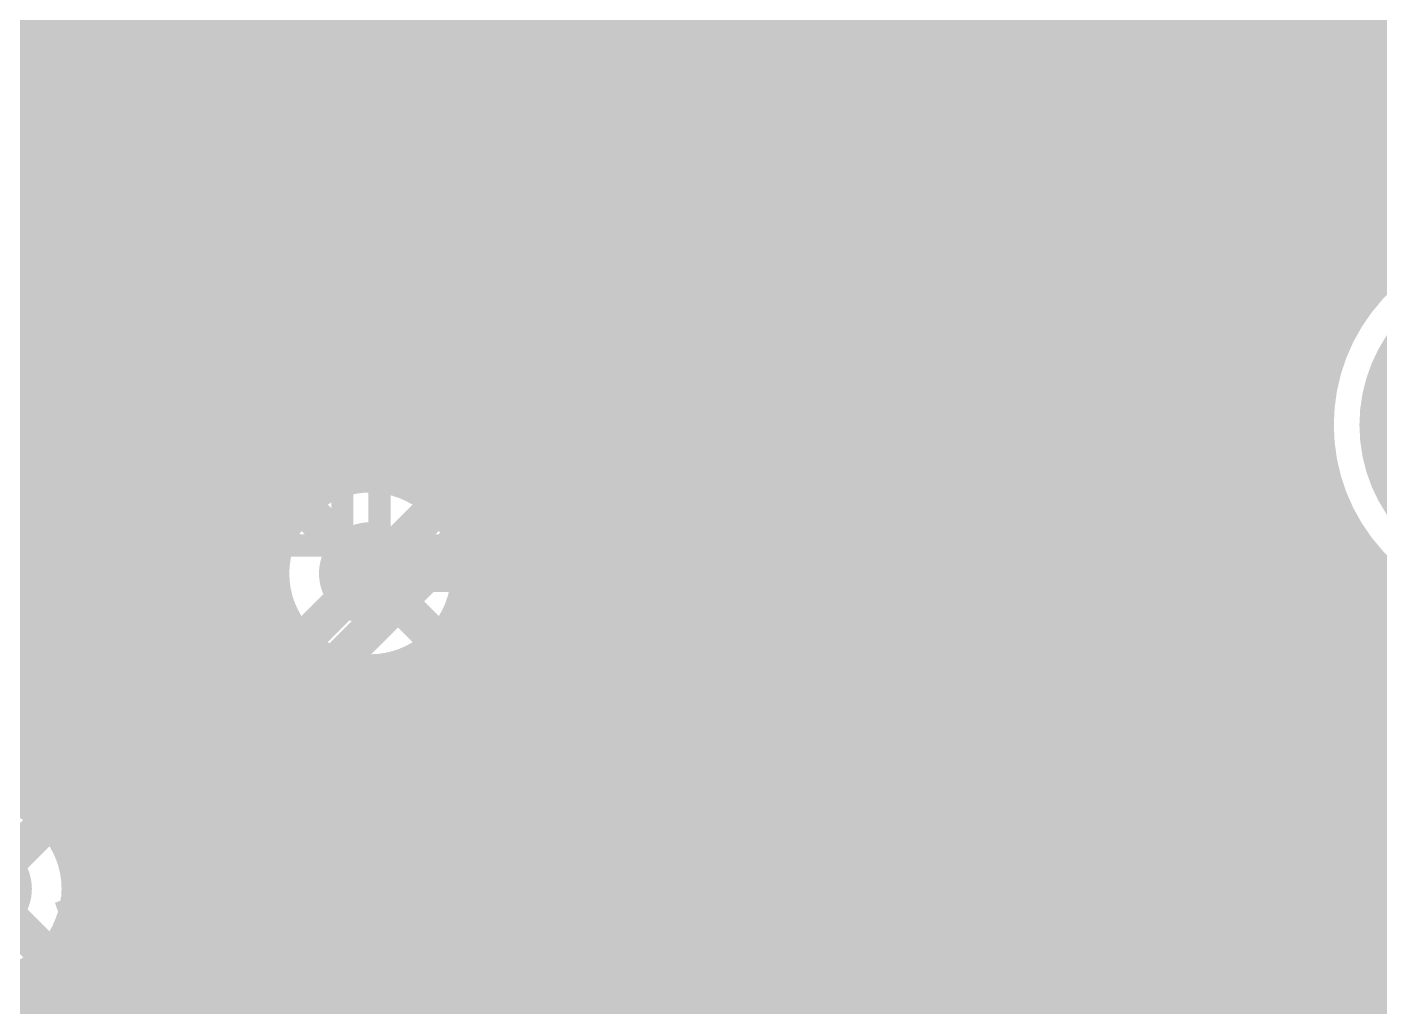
# Model space of a CAD drawing. Extents: x -5 to 112, y -62 to 71.
# Drawn here: x 43.12 to 52.38, y 48.09 to 54.79 of the extents above; entities that cross this region are included whole.
import ezdxf

# ---------------------------------------------------------------- set-up
doc = ezdxf.new("R2010")
doc.units = 0
doc.header["$MEASUREMENT"] = 0
doc.layers.get('0').update_dxf_attribs({"linetype": 'CONTINUOUS'})
for name, color, linetype in [('25-336-0_BOT', 7, 'CONTINUOUS'), ('25-336-0_DRD', 7, 'CONTINUOUS'), ('25-336-0_DRL', 2, 'CONTINUOUS'), ('25-336-0_IN1', 4, 'CONTINUOUS'), ('25-336-0_IN2', 3, 'CONTINUOUS'), ('25-336-0_SMB', 5, 'CONTINUOUS'), ('25-336-0_SMT', 10, 'CONTINUOUS'), ('25-336-0_SPT', 14, 'CONTINUOUS'), ('25-336-0_SST', 9, 'CONTINUOUS'), ('25-336-0_TOP', 12, 'CONTINUOUS'), ('THRUHOLE_TAP', 8, 'CONTINUOUS')]:
    doc.layers.add(name, color=color, linetype=linetype)

# ---------------------------------------------------------------- blocks, each defined once
blk = doc.blocks.new('ROUND_33')
at = {"const_width": 1.09982}
blk.add_lwpolyline([(-0.54991, 0, 1), (0.54991, 0, 1)], format="xyb", close=True, dxfattribs=at)
blk = doc.blocks.new('ROUND_11')
at = {"const_width": 0.35052}
blk.add_lwpolyline([(-0.17526, 0, 1), (0.17526, 0, 1)], format="xyb", close=True, dxfattribs=at)
blk = doc.blocks.new('ROUND_81')
at = {"const_width": 0.10033}
blk.add_lwpolyline([(-0.050164, 0, 1), (0.050164, 0, 1)], format="xyb", close=True, dxfattribs=at)
blk = doc.blocks.new('ROUND_82')
at = {"const_width": 0.10033}
blk.add_lwpolyline([(-0.050164, 0, 1), (0.050164, 0, 1)], format="xyb", close=True, dxfattribs=at)
blk = doc.blocks.new('ROUND_65')
at = {"const_width": 0.35052}
blk.add_lwpolyline([(-0.17526, 0, 1), (0.17526, 0, 1)], format="xyb", close=True, dxfattribs=at)
blk = doc.blocks.new('ROUND_68')
at = {"const_width": 0.35052}
blk.add_lwpolyline([(-0.17526, 0, 1), (0.17526, 0, 1)], format="xyb", close=True, dxfattribs=at)
blk = doc.blocks.new('RECTANGLE_2')
blk.add_solid([(0.4826, 0.4064), (0.4826, -0.4064), (-0.4826, 0.4064), (-0.4826, -0.4064)])
blk = doc.blocks.new('RECTANGLE_50')
blk.add_solid([(0.17526, 0.508), (0.17526, -0.508), (-0.17526, 0.508), (-0.17526, -0.508)])
blk = doc.blocks.new('ROUND_73')
at = {"const_width": 0.10033}
blk.add_lwpolyline([(-0.050164, 0, 1), (0.050164, 0, 1)], format="xyb", close=True, dxfattribs=at)

msp = doc.modelspace()

# ---------------------------------------------------------------- linework, layer by layer
at = {"layer": '25-336-0_BOT'}
for points, const_width in [([(45.1866, 70.231), (45.1866, 51.67376)], 0.254), ([(45.4152, 70.231), (45.4152, 51.73218)], 0.254), ([(45.6438, 70.231), (45.6438, 51.70932)], 0.254), ([(45.8724, 70.231), (45.8724, 51.59756)], 0.254), ([(46.101, 70.231), (46.101, 51.5112)], 0.254), ([(46.3296, 70.231), (46.3296, 51.5112)], 0.254), ([(46.5582, 70.231), (46.5582, 51.5112)], 0.254), ([(46.7868, 70.231), (46.7868, 51.5112)], 0.254), ([(47.0154, 70.231), (47.0154, 51.5112)], 0.254), ([(47.244, 70.231), (47.244, 51.5112)], 0.254), ([(47.4726, 70.231), (47.4726, 51.5112)], 0.254), ([(47.7012, 70.231), (47.7012, 51.5112)], 0.254), ([(47.9298, 70.231), (47.9298, 51.5112)], 0.254), ([(48.1584, 70.231), (48.1584, 51.5112)], 0.254), ([(48.387, 70.231), (48.387, 51.5112)], 0.254), ([(48.6156, 70.231), (48.6156, 51.5112)], 0.254), ([(48.8442, 70.231), (48.8442, 51.5112)], 0.254), ([(49.0728, 70.231), (49.0728, 51.5112)], 0.254), ([(49.3014, 70.231), (49.3014, 51.5112)], 0.254), ([(49.53, 70.231), (49.53, 51.43246)], 0.254), ([(49.7586, 70.231), (49.7586, 51.21656)], 0.254), ([(49.9872, 70.231), (49.9872, 50.98796)], 0.254), ([(50.2158, 70.231), (50.2158, 50.75936)], 0.254), ([(50.4444, 70.231), (50.4444, 50.53076)], 0.254), ([(52.0446, 70.231), (52.0446, 54.737)], 0.254), ([(50.673, 61.73216), (50.673, 53.213)], 0.254), ([(51.816, 61.52388), (51.816, 54.5084)], 0.254), ([(50.9016, 61.4299), (50.9016, 53.594)], 0.254), ([(51.1302, 61.31814), (51.1302, 53.8226)], 0.254), ([(51.3588, 61.29782), (51.3588, 54.0512)], 0.254), ([(51.5874, 61.35624), (51.5874, 54.2798)], 0.254), ([(44.958, 57.33288), (44.958, 51.50612)], 0.254), ([(44.7294, 57.16524), (44.7294, 46.3042)], 0.254), ([(44.2722, 57.0865), (44.2722, 46.3042)], 0.254), ([(44.5008, 57.10682), (44.5008, 46.3042)], 0.254), ([(44.0436, 56.8579), (44.0436, 46.3042)], 0.254), ([(43.815, 56.6293), (43.815, 46.3042)], 0.254), ([(43.5864, 56.4007), (43.5864, 46.3042)], 0.254), ([(43.3578, 56.1721), (43.3578, 49.28108)], 0.254), ([(43.2562, 56.0705), (43.2562, 49.39792)], 0.254), ([(52.17668, 54.864), (43.2562, 54.864)], 0.254), ([(52.11318, 54.80558), (50.85588, 53.55082)], 0.254), ([(51.94046, 54.6354), (43.2562, 54.6354)], 0.254), ([(60.325, 54.356), (52.578, 54.356), (51.308, 53.086), (51.308, 50.165), (52.4002, 49.0728), (52.4002, 44.3738)], 0.635), ([(51.71186, 54.4068), (43.2562, 54.4068)], 0.254), ([(51.48326, 54.1782), (43.2562, 54.1782)], 0.254), ([(51.25466, 53.9496), (43.2562, 53.9496)], 0.254), ([(51.02606, 53.721), (43.2562, 53.721)], 0.254), ([(52.8447, 53.7083), (51.9557, 52.81676)], 0.254), ([(50.80254, 53.4924), (43.2562, 53.4924)], 0.254), ([(52.5018, 53.36286), (52.5018, 53.22824)], 0.254), ([(50.6857, 53.2638), (43.2562, 53.2638)], 0.254), ([(52.5526, 53.2638), (52.4002, 53.2638)], 0.254), ([(50.6603, 53.086), (50.6603, 50.31486)], 0.254), ([(52.2732, 53.13426), (52.2732, 53.0225)], 0.254), ([(50.6603, 53.0352), (43.2562, 53.0352)], 0.254), ([(52.28336, 53.0352), (52.1716, 53.0352)], 0.254), ([(52.0446, 52.90566), (52.0446, 52.67452)], 0.254), ([(50.6603, 52.8066), (43.2562, 52.8066)], 0.254), ([(51.9557, 52.81676), (51.9557, 52.42814)], 0.254), ([(52.11318, 52.8066), (51.9557, 52.8066)], 0.254), ([(50.6603, 52.578), (43.2562, 52.578)], 0.254), ([(52.00396, 52.578), (51.9557, 52.578)], 0.254), ([(50.6603, 52.3494), (43.2562, 52.3494)], 0.254), ([(50.6603, 52.1208), (43.2562, 52.1208)], 0.254), ([(50.6603, 51.8922), (43.2562, 51.8922)], 0.254), ([(45.16374, 51.6636), (43.2562, 51.6636)], 0.254), ([(50.6603, 51.6636), (45.76572, 51.6636)], 0.254), ([(51.9557, 51.71186), (51.9557, 50.4317)], 0.254), ([(49.276, 51.5112), (45.96892, 51.5112)], 0.254), ([(44.90212, 51.435), (43.2562, 51.435)], 0.254), ([(50.6603, 51.435), (49.52746, 51.435)], 0.254), ([(52.0573, 51.435), (51.9557, 51.435)], 0.254), ([(52.0446, 51.46294), (52.0446, 50.3428)], 0.254), ([(49.60366, 51.37404), (50.6603, 50.31486)], 0.254), ([(44.80306, 51.2064), (43.2562, 51.2064)], 0.254), ([(50.6603, 51.2064), (49.76876, 51.2064)], 0.254), ([(52.19954, 51.2064), (51.9557, 51.2064)], 0.254), ([(52.2732, 51.1175), (52.2732, 50.1142)], 0.254), ([(50.8762, 41.1988), (50.8762, 49.4538), (49.276, 51.054), (45.466, 51.054)], 0.254), ([(44.79036, 50.9778), (43.2562, 50.9778)], 0.254), ([(50.6603, 50.9778), (49.99736, 50.9778)], 0.254), ([(52.41544, 50.9778), (51.9557, 50.9778)], 0.254), ([(52.5018, 50.91176), (52.5018, 49.8856)], 0.254), ([(44.85894, 50.7492), (43.2562, 50.7492)], 0.254), ([(50.6603, 50.7492), (50.22596, 50.7492)], 0.254), ([(52.79136, 50.7492), (51.9557, 50.7492)], 0.254), ([(44.958, 50.60188), (44.958, 46.3042)], 0.254), ([(49.0855, 50.5968), (45.96892, 50.5968)], 0.254), ([(46.101, 50.5968), (46.101, 46.3042)], 0.254), ([(46.3296, 50.5968), (46.3296, 46.3042)], 0.254), ([(46.5582, 50.5968), (46.5582, 46.3042)], 0.254), ([(46.7868, 50.5968), (46.7868, 46.3042)], 0.254), ([(47.0154, 50.5968), (47.0154, 46.3042)], 0.254), ([(47.244, 50.5968), (47.244, 46.3042)], 0.254), ([(47.4726, 50.5968), (47.4726, 46.3042)], 0.254), ([(47.7012, 50.5968), (47.7012, 46.3042)], 0.254), ([(47.9298, 50.5968), (47.9298, 46.3042)], 0.254), ([(48.1584, 50.5968), (48.1584, 46.3042)], 0.254), ([(48.387, 50.5968), (48.387, 46.22546)], 0.254), ([(48.6156, 50.5968), (48.6156, 46.00956)], 0.254), ([(48.8442, 50.5968), (48.8442, 45.78096)], 0.254), ([(49.0728, 50.5968), (49.0728, 45.55236)], 0.254), ([(49.0855, 50.5968), (50.419, 49.2633)], 0.254), ([(45.04436, 50.5206), (43.2562, 50.5206)], 0.254), ([(45.8724, 50.5079), (45.8724, 46.3042)], 0.254), ([(49.1617, 50.5206), (45.88764, 50.5206)], 0.254), ([(50.6603, 50.5206), (50.45456, 50.5206)], 0.254), ([(89.27592, 50.5206), (51.9557, 50.5206)], 0.254), ([(45.1866, 50.43424), (45.1866, 46.3042)], 0.254), ([(45.4152, 50.37582), (45.4152, 46.3042)], 0.254), ([(45.6438, 50.39614), (45.6438, 46.3042)], 0.254), ([(49.3014, 50.3809), (49.3014, 45.32376)], 0.254), ([(51.9557, 50.4317), (52.84978, 49.53762)], 0.254), ([(49.3903, 50.292), (43.2562, 50.292)], 0.254), ([(89.24544, 50.292), (52.0954, 50.292)], 0.254), ([(49.53, 50.1523), (49.53, 45.09516)], 0.254), ([(49.6189, 50.0634), (43.2562, 50.0634)], 0.254), ([(89.25052, 50.0634), (52.324, 50.0634)], 0.254), ([(49.7586, 49.9237), (49.7586, 44.99356)], 0.254), ([(49.8475, 49.8348), (43.2562, 49.8348)], 0.254), ([(49.9872, 49.6951), (49.9872, 44.91736)], 0.254), ([(50.0761, 49.6062), (43.2562, 49.6062)], 0.254), ([(50.2158, 49.4665), (50.2158, 44.70908)], 0.254), ([(50.3047, 49.3776), (43.27652, 49.3776)], 0.254), ([(50.419, 49.2633), (50.419, 41.70172)], 0.254), ([(51.3334, 49.22266), (51.3334, 41.70172)], 0.254), ([(51.3334, 49.22266), (51.7525, 48.80356)], 0.254), ([(51.3588, 49.19726), (51.3588, 41.67632)], 0.254), ([(50.419, 49.149), (43.42892, 49.149)], 0.254), ([(51.40706, 49.149), (51.3334, 49.149)], 0.254), ([(50.419, 48.9204), (43.47718, 48.9204)], 0.254), ([(51.63566, 48.9204), (51.3334, 48.9204)], 0.254), ([(51.5874, 48.96866), (51.5874, 30.50794)], 0.254), ([(51.7525, 48.80356), (51.7525, 44.57954)], 0.254), ([(50.419, 48.6918), (43.4467, 48.6918)], 0.254), ([(51.7525, 48.6918), (51.3334, 48.6918)], 0.254), ([(50.419, 48.4632), (43.32478, 48.4632)], 0.254), ([(43.3578, 48.50638), (43.3578, 46.3042)], 0.254), ([(51.7525, 48.4632), (51.3334, 48.4632)], 0.254), ([(50.419, 48.2346), (42.95902, 48.2346)], 0.254), ([(43.1292, 48.30064), (43.1292, 46.26864)], 0.254), ([(51.7525, 48.2346), (51.3334, 48.2346)], 0.254), ([(50.419, 48.006), (34.7472, 48.006)], 0.254), ([(51.7525, 48.006), (51.3334, 48.006)], 0.254)]:
    msp.add_lwpolyline(points, dxfattribs=dict(at, const_width=const_width))
at = {"layer": '25-336-0_BOT', "const_width": 0.254}
for points in [[(52.578, 55.0037, 0.1989129), (52.12001, 54.81399)], [(50.8508, 53.5432, 0.1989124), (50.66142, 53.086)], [(50.8508, 53.5432, 0.1989124), (50.66142, 53.086)], [(53.34, 53.50002, 0.3418643), (51.9557, 52.42814)], [(45.466, 51.73472, 0.4142136), (44.78528, 51.054)], [(45.96892, 51.5112, 0.2113087), (45.466, 51.73368)], [(51.9557, 51.71186, 0.3418639), (53.34, 50.63998)], [(49.59858, 51.37658, 0.1989124), (49.276, 51.5102)], [(49.59858, 51.37658, 0.1989124), (49.276, 51.5102)], [(44.78528, 51.054, 0.4142136), (45.466, 50.37328)], [(45.466, 50.37328, 0.2113081), (45.96969, 50.5961)], [(43.47972, 48.895, 0.2113087), (43.2569, 49.39869)], [(42.799, 48.21428, 0.4142136), (43.47972, 48.895)]]:
    msp.add_lwpolyline(points, format="xyb", dxfattribs=at)
at = {"layer": '25-336-0_DRD', "const_width": 0.254}
for points in [[(46.736, 52.324), (44.196, 49.784)], [(46.736, 49.784), (44.196, 52.324)], [(46.228, 51.435), (43.688, 48.895)], [(46.228, 48.895), (43.688, 51.435)], [(46.228, 51.435), (43.688, 48.895)], [(46.228, 48.895), (43.688, 51.435)], [(44.069, 50.165), (41.529, 47.625)], [(44.069, 47.625), (41.529, 50.165)]]:
    msp.add_lwpolyline(points, dxfattribs=at)
at = {"layer": '25-336-0_IN1', "const_width": 0.254}
for points in [[(43.1546, 69.85), (43.1546, 49.47412)], [(43.3832, 69.85), (43.3832, 49.24298)], [(43.6118, 69.85), (43.6118, 39.51478)], [(45.212, 69.85), (45.212, 51.68392)], [(45.4406, 69.85), (45.4406, 51.73218)], [(45.6692, 69.85), (45.6692, 51.7017)], [(45.8978, 69.85), (45.8978, 51.57978)], [(46.1264, 69.85), (46.1264, 51.21402)], [(46.355, 69.85), (46.355, 40.1193)], [(46.5836, 69.85), (46.5836, 34.42208)], [(46.8122, 69.85), (46.8122, 34.28492)], [(47.0408, 69.85), (47.0408, 28.067)], [(47.2694, 69.85), (47.2694, 28.067)], [(47.498, 69.85), (47.498, 28.067)], [(47.7266, 69.85), (47.7266, 28.067)], [(47.9552, 69.85), (47.9552, 28.067)], [(48.1838, 69.85), (48.1838, 28.067)], [(48.4124, 69.85), (48.4124, 28.067)], [(48.641, 69.85), (48.641, 28.067)], [(48.8696, 69.85), (48.8696, 28.067)], [(49.0982, 69.85), (49.0982, 44.70908)], [(49.3268, 69.85), (49.3268, 44.91736)], [(49.5554, 69.85), (49.5554, 44.99356)], [(49.784, 69.85), (49.784, 44.99102)], [(50.0126, 69.85), (50.0126, 44.90212)], [(50.2412, 69.85), (50.2412, 44.67098)], [(50.4698, 69.85), (50.4698, 41.74236)], [(52.07, 69.85), (52.07, 52.72786)], [(52.2986, 69.85), (52.2986, 53.05044)], [(50.6984, 61.67374), (50.6984, 41.85412)], [(51.8414, 61.55436), (51.8414, 44.75988)], [(50.927, 61.41212), (50.927, 41.87698)], [(51.1556, 61.31306), (51.1556, 41.81856)], [(51.3842, 61.30036), (51.3842, 41.65092)], [(51.6128, 61.36894), (51.6128, 30.50032)], [(43.8404, 57.48274), (43.8404, 39.53002)], [(44.9834, 57.36336), (44.9834, 51.53152)], [(44.069, 57.22112), (44.069, 39.50716)], [(44.7548, 57.17794), (44.7548, 44.9707)], [(44.2976, 57.12206), (44.2976, 44.48302)], [(44.5262, 57.10936), (44.5262, 44.84878)], [(59.87288, 54.864), (31.3182, 54.864)], [(59.70524, 54.6354), (31.3182, 54.6354)], [(59.64682, 54.4068), (39.88308, 54.4068)], [(59.66714, 54.1782), (40.09136, 54.1782)], [(59.7789, 53.9496), (40.16756, 53.9496)], [(60.08116, 53.721), (40.16502, 53.721)], [(53.19268, 53.4924), (40.07612, 53.4924)], [(52.5526, 53.2638), (39.84498, 53.2638)], [(52.28336, 53.0352), (34.05378, 53.0352)], [(52.11318, 52.8066), (33.68802, 52.8066)], [(52.00396, 52.578), (31.3182, 52.578)], [(51.93792, 52.3494), (31.3182, 52.3494)], [(51.90998, 52.1208), (31.3182, 52.1208)], [(51.92014, 51.8922), (31.3182, 51.8922)], [(45.16374, 51.6636), (31.3182, 51.6636)], [(51.9684, 51.6636), (45.76572, 51.6636)], [(44.90212, 51.435), (31.3182, 51.435)], [(52.0573, 51.435), (46.02988, 51.435)], [(52.07, 51.41214), (52.07, 44.96816)], [(44.80306, 51.2064), (33.69564, 51.2064)], [(52.19954, 51.2064), (46.12894, 51.2064)], [(52.2986, 51.08956), (52.2986, 45.04436)], [(44.79036, 50.9778), (33.88106, 50.9778)], [(52.41544, 50.9778), (46.14164, 50.9778)], [(46.1264, 50.89144), (46.1264, 40.42156)], [(44.85894, 50.7492), (33.94964, 50.7492)], [(52.79136, 50.7492), (46.07306, 50.7492)], [(44.9834, 50.57394), (44.9834, 45.00118)], [(45.04436, 50.5206), (33.93694, 50.5206)], [(89.27592, 50.5206), (45.88764, 50.5206)], [(45.8978, 50.52822), (45.8978, 40.53332)], [(45.212, 50.42408), (45.212, 44.95292)], [(45.4406, 50.37328), (45.4406, 44.80052)], [(45.6692, 50.40376), (45.6692, 40.55618)], [(89.24544, 50.292), (33.83788, 50.292)], [(89.25052, 50.0634), (33.57372, 50.0634)], [(89.28862, 49.8348), (31.3182, 49.8348)], [(61.12002, 49.6062), (31.3182, 49.6062)], [(60.88888, 49.3776), (43.27652, 49.3776)], [(60.79998, 49.149), (43.42892, 49.149)], [(60.7949, 48.9204), (43.47718, 48.9204)], [(60.87364, 48.6918), (43.4467, 48.6918)], [(43.3832, 48.54702), (43.3832, 39.46398)], [(61.07938, 48.4632), (43.32478, 48.4632)], [(65.48628, 48.2346), (42.95902, 48.2346)], [(43.1546, 48.31588), (43.1546, 39.36746)], [(65.53708, 48.006), (31.3182, 48.006)]]:
    msp.add_lwpolyline(points, dxfattribs=at)
for points in [[(53.34, 53.50002, 0.4142136), (51.90998, 52.07)], [(51.90998, 52.07, 0.4142136), (53.34, 50.63998)], [(45.466, 51.73472, 0.4142136), (44.78528, 51.054)], [(46.14672, 51.054, 0.4142136), (45.466, 51.73472)], [(44.78528, 51.054, 0.4142136), (45.466, 50.37328)], [(45.466, 50.37328, 0.4142136), (46.14672, 51.054)], [(43.47972, 48.895, 0.4142136), (42.799, 49.57572)], [(42.799, 48.21428, 0.4142136), (43.47972, 48.895)]]:
    msp.add_lwpolyline(points, format="xyb", dxfattribs=at)
at = {"layer": '25-336-0_IN2', "const_width": 0.254}
for points in [[(43.1546, 69.85), (43.1546, 49.47412)], [(43.3832, 69.85), (43.3832, 49.24298)], [(43.6118, 69.85), (43.6118, 39.51478)], [(45.212, 69.85), (45.212, 51.68392)], [(45.4406, 69.85), (45.4406, 51.73218)], [(45.6692, 69.85), (45.6692, 51.7017)], [(45.8978, 69.85), (45.8978, 51.57978)], [(46.1264, 69.85), (46.1264, 51.21402)], [(46.355, 69.85), (46.355, 40.1193)], [(46.5836, 69.85), (46.5836, 34.42208)], [(46.8122, 69.85), (46.8122, 34.28492)], [(47.0408, 69.85), (47.0408, 28.067)], [(47.2694, 69.85), (47.2694, 28.067)], [(47.498, 69.85), (47.498, 28.067)], [(47.7266, 69.85), (47.7266, 28.067)], [(47.9552, 69.85), (47.9552, 28.067)], [(48.1838, 69.85), (48.1838, 28.067)], [(48.4124, 69.85), (48.4124, 28.067)], [(48.641, 69.85), (48.641, 28.067)], [(48.8696, 69.85), (48.8696, 28.067)], [(49.0982, 69.85), (49.0982, 44.70908)], [(49.3268, 69.85), (49.3268, 44.91736)], [(49.5554, 69.85), (49.5554, 44.99356)], [(49.784, 69.85), (49.784, 44.99102)], [(50.0126, 69.85), (50.0126, 44.90212)], [(50.2412, 69.85), (50.2412, 44.67098)], [(50.4698, 69.85), (50.4698, 41.74236)], [(52.07, 69.85), (52.07, 52.72786)], [(52.2986, 69.85), (52.2986, 53.05044)], [(50.6984, 61.67374), (50.6984, 41.85412)], [(51.8414, 61.55436), (51.8414, 44.75988)], [(50.927, 61.41212), (50.927, 41.87698)], [(51.1556, 61.31306), (51.1556, 41.81856)], [(51.3842, 61.30036), (51.3842, 41.65092)], [(51.6128, 61.36894), (51.6128, 30.50032)], [(43.8404, 57.48274), (43.8404, 39.53002)], [(44.9834, 57.36336), (44.9834, 51.53152)], [(44.069, 57.22112), (44.069, 39.50716)], [(44.7548, 57.17794), (44.7548, 44.9707)], [(44.2976, 57.12206), (44.2976, 44.48302)], [(44.5262, 57.10936), (44.5262, 44.84878)], [(59.87288, 54.864), (28.88488, 54.864)], [(59.70524, 54.6354), (28.62072, 54.6354)], [(59.64682, 54.4068), (39.88308, 54.4068)], [(59.66714, 54.1782), (40.09136, 54.1782)], [(59.7789, 53.9496), (40.16756, 53.9496)], [(60.08116, 53.721), (40.16502, 53.721)], [(53.19268, 53.4924), (40.07612, 53.4924)], [(52.5526, 53.2638), (39.84498, 53.2638)], [(52.28336, 53.0352), (34.05378, 53.0352)], [(52.11318, 52.8066), (33.68802, 52.8066)], [(52.00396, 52.578), (21.39188, 52.578)], [(51.93792, 52.3494), (21.12772, 52.3494)], [(51.90998, 52.1208), (-3.937, 52.1208)], [(51.92014, 51.8922), (-3.937, 51.8922)], [(45.16374, 51.6636), (-3.937, 51.6636)], [(51.9684, 51.6636), (45.76572, 51.6636)], [(44.90212, 51.435), (-3.937, 51.435)], [(52.0573, 51.435), (46.02988, 51.435)], [(52.07, 51.41214), (52.07, 44.96816)], [(44.80306, 51.2064), (33.69564, 51.2064)], [(52.19954, 51.2064), (46.12894, 51.2064)], [(52.2986, 51.08956), (52.2986, 45.04436)], [(44.79036, 50.9778), (33.88106, 50.9778)], [(52.41544, 50.9778), (46.14164, 50.9778)], [(46.1264, 50.89144), (46.1264, 40.42156)], [(44.85894, 50.7492), (33.94964, 50.7492)], [(52.79136, 50.7492), (46.07306, 50.7492)], [(44.9834, 50.57394), (44.9834, 45.00118)], [(45.04436, 50.5206), (33.93694, 50.5206)], [(89.27592, 50.5206), (45.88764, 50.5206)], [(45.8978, 50.52822), (45.8978, 40.53332)], [(45.212, 50.42408), (45.212, 44.95292)], [(45.4406, 50.37328), (45.4406, 44.80052)], [(45.6692, 50.40376), (45.6692, 40.55618)], [(89.24544, 50.292), (33.83788, 50.292)], [(89.25052, 50.0634), (33.57372, 50.0634)], [(89.28862, 49.8348), (-3.937, 49.8348)], [(61.12002, 49.6062), (-3.937, 49.6062)], [(60.88888, 49.3776), (43.27652, 49.3776)], [(60.79998, 49.149), (43.42892, 49.149)], [(60.7949, 48.9204), (43.47718, 48.9204)], [(60.87364, 48.6918), (43.4467, 48.6918)], [(43.3832, 48.54702), (43.3832, 39.46398)], [(61.07938, 48.4632), (43.32478, 48.4632)], [(65.48628, 48.2346), (42.95902, 48.2346)], [(43.1546, 48.31588), (43.1546, 39.36746)], [(65.53708, 48.006), (-3.937, 48.006)]]:
    msp.add_lwpolyline(points, dxfattribs=at)
for points in [[(53.34, 53.50002, 0.4142136), (51.90998, 52.07)], [(51.90998, 52.07, 0.4142136), (53.34, 50.63998)], [(45.466, 51.73472, 0.4142136), (44.78528, 51.054)], [(46.14672, 51.054, 0.4142136), (45.466, 51.73472)], [(44.78528, 51.054, 0.4142136), (45.466, 50.37328)], [(45.466, 50.37328, 0.4142136), (46.14672, 51.054)], [(43.47972, 48.895, 0.4142136), (42.799, 49.57572)], [(42.799, 48.21428, 0.4142136), (43.47972, 48.895)]]:
    msp.add_lwpolyline(points, format="xyb", dxfattribs=at)
at = {"layer": '25-336-0_SST', "const_width": 0.1524}
for points in [[(47.0916, 54.38394), (47.0916, 55.39994), (46.97476, 55.22976)], [(43.38066, 54.91988), (43.73626, 54.91988), (43.85564, 55.09006), (43.85564, 55.2577), (43.73626, 55.42788), (43.38066, 55.42788), (43.38066, 54.41188)], [(44.69384, 54.41188), (44.21886, 54.41188), (44.69384, 55.09006), (44.69384, 55.2577), (44.63542, 55.42788), (44.27982, 55.42788), (44.21886, 55.2577)], [(45.05706, 54.58206), (45.17644, 54.41188), (45.41266, 54.41188), (45.53204, 54.58206), (45.53204, 54.7497), (45.29582, 55.09006), (45.53204, 55.42788), (45.05706, 55.42788)], [(46.49216, 54.55412), (46.4312, 54.38394), (46.0756, 54.38394), (46.01718, 54.55412), (46.01718, 55.22976), (46.0756, 55.39994), (46.4312, 55.39994), (46.49216, 55.22976)], [(47.5742, 54.55412), (47.63516, 54.38394), (47.99076, 54.38394), (48.04918, 54.55412), (48.04918, 54.89194), (47.9298, 55.06212), (47.5742, 55.06212), (47.5742, 55.39994), (48.04918, 55.39994)], [(43.67784, 54.91988), (43.85564, 54.41188)], [(47.21098, 54.38394), (46.97476, 54.38394)], [(41.7195, 54.1655), (41.7195, 51.2445), (43.3578, 51.2445), (43.3578, 54.1655), (41.7195, 54.1655)], [(45.2755, 51.2445), (45.2755, 54.1655), (43.6372, 54.1655), (43.6372, 51.2445), (45.2755, 51.2445)], [(45.5295, 54.1655), (45.5295, 51.2445), (47.1678, 51.2445), (47.1678, 54.1655), (45.5295, 54.1655)], [(49.0855, 51.2445), (49.0855, 54.1655), (47.4472, 54.1655), (47.4472, 51.2445), (49.0855, 51.2445)], [(49.96942, 53.67528), (49.96942, 53.31968), (50.13706, 53.2003), (50.30724, 53.2003), (50.47742, 53.31968), (50.47742, 53.67528), (49.46142, 53.67528)], [(49.96942, 53.3781), (49.46142, 53.2003)], [(49.46142, 52.3621), (49.46142, 52.83708), (50.13706, 52.3621), (50.30724, 52.3621), (50.47742, 52.42306), (50.47742, 52.77866), (50.30724, 52.83708)], [(49.96942, 51.94046), (49.96942, 51.58486), (49.79924, 51.5239), (49.62906, 51.5239), (49.46142, 51.58486), (49.46142, 51.94046), (49.62906, 51.99888), (49.79924, 51.99888), (50.47742, 51.76266)], [(43.42638, 49.93894), (43.307, 50.10912), (43.24858, 50.27676), (43.24858, 50.61712), (43.307, 50.78476), (43.42638, 50.95494), (43.54576, 50.95494), (43.6626, 50.78476), (43.72356, 50.61712), (43.72356, 50.27676), (43.6626, 50.10912), (43.54576, 49.93894), (43.42638, 49.93894)], [(48.8696, 49.40046), (48.8696, 49.15154)], [(50.75936, 48.93056), (49.91354, 48.93056), (49.74336, 48.99152), (49.74336, 49.34712), (49.91354, 49.40554), (50.75936, 49.40554)], [(48.95596, 49.38776), (48.83404, 49.38776)], [(49.00676, 49.33696), (49.00676, 49.21504)], [(49.01946, 49.2506), (48.77054, 49.2506)], [(43.8404, 49.20234), (43.8404, 48.84674), (44.01058, 48.72736), (44.18076, 48.72736), (44.3484, 48.84674), (44.3484, 49.20234), (43.3324, 49.20234)], [(45.72, 49.149), (48.14824, 49.149), (48.91024, 48.387), (48.91024, 45.61586), (48.895, 45.593), (45.65904, 45.593), (45.65904, 49.149), (45.72, 49.149)], [(43.8404, 48.90516), (43.3324, 48.72736)], [(50.25136, 48.50892), (50.25136, 48.15332), (50.08372, 48.09236), (49.91354, 48.09236), (49.74336, 48.15332), (49.74336, 48.50892), (49.91354, 48.56734), (50.08372, 48.56734), (50.75936, 48.33112)], [(43.50258, 48.36414), (43.3324, 48.24476), (43.3324, 48.00854), (43.50258, 47.88916), (43.67276, 47.88916), (44.01058, 48.12792), (44.3484, 47.88916), (44.3484, 48.36414)]]:
    msp.add_lwpolyline(points, dxfattribs=at)
at = {"layer": '25-336-0_SST'}
for points, const_width in [([(53.34, 53.47208, 0.4142136), (51.93792, 52.07)], 0.254), ([(51.93792, 52.07, 0.4142136), (53.34, 50.66792)], 0.254), ([(48.895, 49.403, 0.4142136), (48.768, 49.276)], 0.1524), ([(49.022, 49.276, 0.4142136), (48.895, 49.403)], 0.1524), ([(48.768, 49.276, 0.4142136), (48.895, 49.149)], 0.1524), ([(48.895, 49.149, 0.4142136), (49.022, 49.276)], 0.1524)]:
    msp.add_lwpolyline(points, format="xyb", dxfattribs=dict(at, const_width=const_width))
at = {"layer": '25-336-0_TOP', "const_width": 0.254}
for points in [[(52.959, 54.6608), (39.26586, 54.6608)], [(43.1546, 54.6608), (43.1546, 54.1528)], [(43.3832, 54.6608), (43.3832, 52.451)], [(43.6118, 54.6608), (43.6118, 52.451)], [(43.8404, 54.6608), (43.8404, 54.1528)], [(44.069, 54.6608), (44.069, 54.1528)], [(44.2976, 54.6608), (44.2976, 54.1528)], [(44.5262, 54.6608), (44.5262, 54.1528)], [(44.7548, 54.6608), (44.7548, 54.1528)], [(44.9834, 54.6608), (44.9834, 54.1528)], [(45.212, 54.6608), (45.212, 54.1528)], [(45.4406, 54.6608), (45.4406, 53.8734)], [(45.6692, 54.6608), (45.6692, 54.1528)], [(45.8978, 54.6608), (45.8978, 54.1528)], [(46.1264, 54.6608), (46.1264, 54.1528)], [(46.355, 54.6608), (46.355, 54.1528)], [(46.5836, 54.6608), (46.5836, 54.1528)], [(46.8122, 54.6608), (46.8122, 54.1528)], [(47.0408, 54.6608), (47.0408, 54.1528)], [(47.2694, 54.6608), (47.2694, 53.8734)], [(47.498, 54.6608), (47.498, 54.1528)], [(47.7266, 54.6608), (47.7266, 54.1528)], [(47.9552, 54.6608), (47.9552, 54.1528)], [(48.1838, 54.6608), (48.1838, 54.1528)], [(48.4124, 54.6608), (48.4124, 54.1528)], [(48.641, 54.6608), (48.641, 54.1528)], [(48.8696, 54.6608), (48.8696, 54.1528)], [(49.0982, 54.6608), (49.0982, 48.5902)], [(49.3268, 54.6608), (49.3268, 48.5902)], [(49.5554, 54.6608), (49.5554, 48.5902)], [(49.784, 54.6608), (49.784, 48.5902)], [(50.0126, 54.6608), (50.0126, 48.5902)], [(50.2412, 54.6608), (50.2412, 48.5902)], [(50.4698, 54.6608), (50.4698, 48.5902)], [(50.6984, 54.6608), (50.6984, 48.5902)], [(50.927, 54.6608), (50.927, 48.5902)], [(51.1556, 54.6608), (51.1556, 48.5902)], [(51.3842, 54.6608), (51.3842, 48.5902)], [(51.6128, 54.6608), (51.6128, 48.5902)], [(51.8414, 54.6608), (51.8414, 48.5902)], [(52.07, 54.6608), (52.07, 52.72786)], [(52.2986, 54.6608), (52.2986, 53.05044)], [(56.46166, 54.5846), (39.40302, 54.5846)], [(55.1942, 54.356), (39.94912, 54.356)], [(43.3578, 54.1528), (41.7322, 54.1528)], [(43.3578, 54.1528), (43.3578, 52.7304)], [(43.6372, 54.1274), (43.3578, 54.1274)], [(45.2628, 54.1528), (43.6372, 54.1528)], [(43.6372, 54.1528), (43.6372, 52.7304)], [(45.2628, 54.1528), (45.2628, 53.8734)], [(45.5422, 54.1274), (45.2628, 54.1274)], [(47.1678, 54.1528), (45.5422, 54.1528)], [(45.5422, 54.1528), (45.5422, 53.8734)], [(47.1678, 54.1528), (47.1678, 53.8734)], [(47.4472, 54.1274), (47.1678, 54.1274)], [(49.0728, 54.1528), (47.4472, 54.1528)], [(47.4472, 54.1528), (47.4472, 53.8734)], [(49.0728, 54.1528), (49.0728, 52.7304)], [(55.1942, 54.1274), (49.0728, 54.1274)], [(43.6372, 53.8988), (43.3578, 53.8988)], [(45.5422, 53.8988), (45.2628, 53.8988)], [(47.4472, 53.8988), (47.1678, 53.8988)], [(55.1942, 53.8988), (49.0728, 53.8988)], [(45.5422, 53.8734), (45.2628, 53.8734)], [(47.371, 53.8734), (47.1678, 53.8734)], [(47.4472, 53.8734), (47.371, 53.8734)], [(43.6372, 53.6702), (43.3578, 53.6702)], [(55.1942, 53.6702), (49.0728, 53.6702)], [(43.6372, 53.4416), (43.3578, 53.4416)], [(52.93614, 53.4416), (49.0728, 53.4416)], [(46.355, 53.4162), (44.45, 53.4162)], [(47.60976, 50.165), (47.60976, 51.181), (47.371, 51.41976), (47.371, 53.4162), (46.355, 53.4162)], [(48.26, 53.4162), (47.371, 53.4162), (46.355, 53.4162)], [(43.6372, 53.213), (43.3578, 53.213)], [(52.48148, 53.213), (49.0728, 53.213)], [(43.6372, 52.9844), (43.3578, 52.9844)], [(52.24018, 52.9844), (49.0728, 52.9844)], [(43.6372, 52.7558), (43.3578, 52.7558)], [(43.3578, 52.7304), (43.3578, 52.6796)], [(43.3578, 52.6796), (43.3578, 52.451)], [(43.6372, 52.7304), (43.6372, 52.6796)], [(43.6372, 52.6796), (43.6372, 52.451)], [(52.08524, 52.7558), (49.0728, 52.7558)], [(49.0728, 52.7304), (49.0728, 52.6796)], [(49.0728, 52.6796), (49.0728, 51.2572)], [(43.6372, 52.5272), (43.3578, 52.5272)], [(51.98364, 52.5272), (49.0728, 52.5272)], [(43.6372, 52.451), (43.3578, 52.451)], [(51.92776, 52.2986), (49.0728, 52.2986)], [(51.90998, 52.07), (49.0728, 52.07)], [(44.45, 51.9938), (42.545, 51.9938)], [(45.466, 51.054), (46.355, 51.943), (46.355, 51.9938)], [(46.95952, 50.165), (46.95952, 51.21148), (46.355, 51.816), (46.355, 51.943), (46.355, 51.9938)], [(48.26, 51.9938), (48.26, 50.165)], [(51.92776, 51.8414), (49.0728, 51.8414)], [(51.98364, 51.6128), (49.0728, 51.6128)], [(43.6372, 51.5366), (43.3578, 51.5366)], [(43.3578, 51.5366), (43.3578, 51.2572)], [(43.3832, 51.5366), (43.3832, 49.97196)], [(43.6118, 51.5366), (43.6118, 49.74336)], [(43.6372, 51.5366), (43.6372, 51.2572)], [(43.6372, 51.3842), (43.3578, 51.3842)], [(52.08524, 51.3842), (49.0728, 51.3842)], [(52.07, 51.41214), (52.07, 48.5902)], [(43.3578, 51.2572), (42.50436, 51.2572)], [(43.1546, 51.2572), (43.1546, 50.1015)], [(44.81576, 51.2572), (43.6372, 51.2572)], [(43.8404, 51.2572), (43.8404, 49.7332)], [(44.069, 51.2572), (44.069, 49.7332)], [(44.2976, 51.2572), (44.2976, 49.7332)], [(44.5262, 51.2572), (44.5262, 49.7332)], [(44.7548, 51.2572), (44.7548, 49.7332)], [(46.2915, 51.2318), (46.14418, 51.08702)], [(46.2915, 51.2318), (46.50232, 51.02098)], [(49.0728, 51.2572), (48.7172, 51.2572)], [(48.7172, 51.2572), (48.7172, 51.0032)], [(48.8696, 51.2572), (48.8696, 48.5902)], [(44.7929, 51.1556), (42.40276, 51.1556)], [(46.3677, 51.1556), (46.21276, 51.1556)], [(46.355, 51.1683), (46.355, 51.0032)], [(52.24018, 51.1556), (48.7172, 51.1556)], [(46.14418, 51.0032), (46.14608, 51.054)], [(46.14672, 51.054), (46.14591, 51.0871)], [(52.2986, 51.08956), (52.2986, 48.5902)], [(44.79798, 50.927), (42.17416, 50.927)], [(46.4566, 51.0032), (46.14418, 51.0032)], [(46.30928, 51.0032), (46.30928, 50.165)], [(46.50232, 51.0032), (46.4566, 51.0032)], [(48.76546, 51.0032), (48.7172, 51.0032)], [(48.76546, 51.0032), (48.76546, 49.3268)], [(52.48148, 50.927), (48.76546, 50.927)], [(33.274, 50.673), (34.671, 49.276), (42.164, 49.276), (42.545, 49.657), (43.053, 49.657), (43.434, 49.276), (48.006, 49.276), (48.26, 49.53), (48.26, 50.165)], [(44.88688, 50.6984), (41.94556, 50.6984)], [(52.93614, 50.6984), (48.76546, 50.6984)], [(44.9834, 50.57394), (44.9834, 49.7332)], [(45.11802, 50.4698), (41.71696, 50.4698)], [(45.80636, 50.46472), (45.80636, 49.7332)], [(55.1942, 50.4698), (48.76546, 50.4698)], [(45.212, 50.42408), (45.212, 49.7332)], [(45.4406, 50.37328), (45.4406, 49.7332)], [(45.6692, 50.40376), (45.6692, 49.7332)], [(45.80636, 50.2412), (41.48836, 50.2412)], [(55.1942, 50.2412), (48.76546, 50.2412)], [(43.053, 50.1142), (42.545, 50.1142)], [(44.958, 50.165), (46.30928, 50.165)], [(44.958, 50.165), (46.30928, 50.165)], [(45.80636, 50.165), (46.30928, 50.165)], [(45.80636, 50.0126), (43.34002, 50.0126)], [(55.1942, 50.0126), (48.76546, 50.0126)], [(43.38066, 49.97704), (43.62196, 49.7332)], [(45.80636, 49.784), (43.57116, 49.784)], [(45.80636, 49.7332), (43.62196, 49.7332)], [(55.1942, 49.784), (48.76546, 49.784)], [(61.468, 49.022), (61.468, 46.355), (60.452, 45.339), (56.515, 45.339), (53.721, 48.133), (33.782, 48.133), (32.3088, 49.6062), (22.8981, 49.6062)], [(56.20766, 49.5554), (48.76546, 49.5554)], [(48.641, 49.276), (48.641, 48.5902)], [(56.43626, 49.3268), (48.66894, 49.3268)], [(48.76546, 49.3268), (48.66894, 49.3268)], [(48.58258, 49.20742), (48.33366, 48.95596)], [(56.66486, 49.0982), (48.47336, 49.0982)], [(48.4124, 49.0347), (48.4124, 48.5902)], [(48.006, 48.8188), (43.47464, 48.8188)], [(43.6118, 48.8188), (43.6118, 48.5902)], [(43.8404, 48.8188), (43.8404, 48.5902)], [(44.069, 48.8188), (44.069, 48.5902)], [(44.2976, 48.8188), (44.2976, 48.5902)], [(44.5262, 48.8188), (44.5262, 48.5902)], [(44.7548, 48.8188), (44.7548, 48.5902)], [(44.9834, 48.8188), (44.9834, 48.5902)], [(45.212, 48.8188), (45.212, 48.5902)], [(45.4406, 48.8188), (45.4406, 48.5902)], [(45.6692, 48.8188), (45.6692, 48.5902)], [(45.8978, 48.8188), (45.8978, 48.5902)], [(46.1264, 48.8188), (46.1264, 48.5902)], [(46.355, 48.8188), (46.355, 48.5902)], [(46.5836, 48.8188), (46.5836, 48.5902)], [(46.8122, 48.8188), (46.8122, 48.5902)], [(47.0408, 48.8188), (47.0408, 48.5902)], [(47.2694, 48.8188), (47.2694, 48.5902)], [(47.498, 48.8188), (47.498, 48.5902)], [(47.7266, 48.8188), (47.7266, 48.5902)], [(47.9552, 48.8188), (47.9552, 48.5902)], [(48.1838, 48.85436), (48.1838, 48.5902)], [(56.89346, 48.8696), (48.21428, 48.8696)], [(57.12206, 48.641), (43.42892, 48.641)], [(53.721, 48.5902), (43.40606, 48.5902)]]:
    msp.add_lwpolyline(points, dxfattribs=at)
for points in [[(53.34, 53.50002, 0.4142136), (51.90998, 52.07)], [(51.90998, 52.07, 0.4142136), (53.34, 50.63998)], [(44.81576, 51.2572, 0.0758663), (44.78475, 51.054)], [(44.78528, 51.054, 0.4142136), (45.466, 50.37328)], [(45.466, 50.37328, 0.1316971), (45.80646, 50.46454)], [(43.37558, 49.97958, 0.1989124), (43.053, 50.1132)], [(48.58258, 49.20742, 0.0812372), (48.66854, 49.327)], [(48.58258, 49.20742, 0.0812372), (48.66854, 49.327)], [(48.006, 48.8188, 0.1989116), (48.32929, 48.95271)], [(43.40606, 48.5902, 0.0884823), (43.474, 48.81887)]]:
    msp.add_lwpolyline(points, format="xyb", dxfattribs=at)

# ---------------------------------------------------------------- block references
at = {"layer": '25-336-0_BOT'}
for name, p in [('ROUND_33', (53.34, 52.07)), ('ROUND_11', (45.466, 51.054)), ('ROUND_11', (44.958, 50.165)), ('ROUND_11', (42.799, 48.895))]:
    msp.add_blockref(name, p, dxfattribs=at)
at = {"layer": '25-336-0_DRL'}
for name, p in [('ROUND_81', (45.466, 51.054)), ('ROUND_82', (44.958, 50.165))]:
    msp.add_blockref(name, p, dxfattribs=at)
at = {"layer": '25-336-0_IN1'}
for name, p in [('ROUND_33', (53.34, 52.07)), ('ROUND_68', (45.466, 51.054)), ('ROUND_65', (44.958, 50.165)), ('ROUND_68', (42.799, 48.895))]:
    msp.add_blockref(name, p, dxfattribs=at)
at = {"layer": '25-336-0_IN2'}
for name, p in [('ROUND_33', (53.34, 52.07)), ('ROUND_68', (45.466, 51.054)), ('ROUND_65', (44.958, 50.165)), ('ROUND_68', (42.799, 48.895))]:
    msp.add_blockref(name, p, dxfattribs=at)
at = {"layer": '25-336-0_SMB'}
msp.add_blockref('ROUND_33', (53.34, 52.07), dxfattribs=at)
at = {"layer": '25-336-0_SMT'}
for name, p in [('RECTANGLE_2', (44.45, 53.4162)), ('RECTANGLE_2', (46.355, 53.4162)), ('RECTANGLE_2', (48.26, 53.4162)), ('ROUND_33', (53.34, 52.07)), ('RECTANGLE_2', (44.45, 51.9938)), ('RECTANGLE_2', (46.355, 51.9938)), ('RECTANGLE_2', (48.26, 51.9938)), ('RECTANGLE_50', (46.30928, 50.165)), ('RECTANGLE_50', (46.95952, 50.165)), ('RECTANGLE_50', (47.60976, 50.165)), ('RECTANGLE_50', (48.26, 50.165))]:
    msp.add_blockref(name, p, dxfattribs=at)
at = {"layer": '25-336-0_SPT'}
for name, p in [('RECTANGLE_2', (44.45, 53.4162)), ('RECTANGLE_2', (46.355, 53.4162)), ('RECTANGLE_2', (48.26, 53.4162)), ('RECTANGLE_2', (44.45, 51.9938)), ('RECTANGLE_2', (46.355, 51.9938)), ('RECTANGLE_2', (48.26, 51.9938)), ('RECTANGLE_50', (46.30928, 50.165)), ('RECTANGLE_50', (46.95952, 50.165)), ('RECTANGLE_50', (47.60976, 50.165)), ('RECTANGLE_50', (48.26, 50.165))]:
    msp.add_blockref(name, p, dxfattribs=at)
at = {"layer": '25-336-0_TOP'}
for name, p in [('RECTANGLE_2', (44.45, 53.4162)), ('RECTANGLE_2', (46.355, 53.4162)), ('RECTANGLE_2', (48.26, 53.4162)), ('ROUND_33', (53.34, 52.07)), ('RECTANGLE_2', (44.45, 51.9938)), ('RECTANGLE_2', (46.355, 51.9938)), ('RECTANGLE_2', (48.26, 51.9938)), ('ROUND_11', (45.466, 51.054)), ('RECTANGLE_50', (46.30928, 50.165)), ('RECTANGLE_50', (46.95952, 50.165)), ('RECTANGLE_50', (47.60976, 50.165)), ('RECTANGLE_50', (48.26, 50.165)), ('ROUND_11', (44.958, 50.165)), ('ROUND_11', (42.799, 48.895))]:
    msp.add_blockref(name, p, dxfattribs=at)
at = {"layer": 'THRUHOLE_TAP'}
for p in [(45.466, 51.054), (44.958, 50.165)]:
    msp.add_blockref('ROUND_73', p, dxfattribs=at)

doc.saveas('drawing.dxf')
